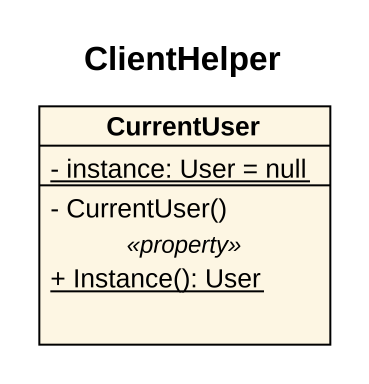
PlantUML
@startuml
title ClientHelper
hide circle
hide empty members
skinparam classAttributeIconSize 0
class CurrentUser {
  {static} - instance: User = null
  --
  - CurrentUser()
  .. <<property>> ..
  {static} + Instance(): User
}
@enduml
